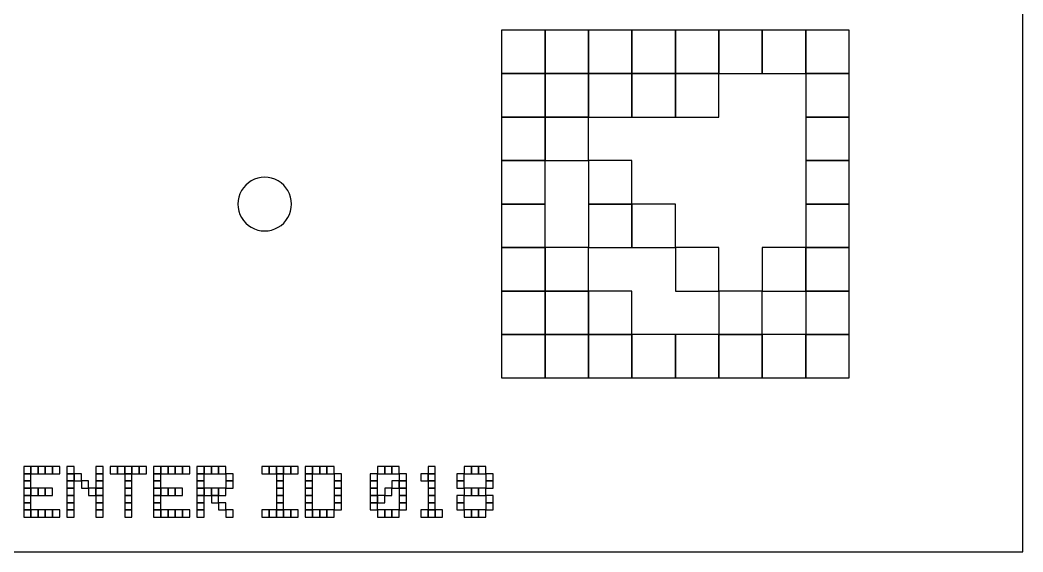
# Model space of a CAD drawing. Extents: x 0 to 490, y 0 to 320.
# Drawn here: x 426.5 to 490, y 170 to 203.6 of the extents above; entities that cross this region are included whole.
import ezdxf

# ---------------------------------------------------------------- set-up
doc = ezdxf.new("R2010")
doc.units = 0
for name, color, linetype in [('BLACK_POCKET', 7, 'CONTINUOUS'), ('BOARD_TEXT', 2, 'CONTINUOUS'), ('CUT', 1, 'CONTINUOUS'), ('MOUNT_HOLE', 5, 'CONTINUOUS')]:
    doc.layers.add(name, color=color, linetype=linetype)

msp = doc.modelspace()

# ---------------------------------------------------------------- linework, layer by layer
at = {"layer": 'BLACK_POCKET'}
for p, q in [((459.75, 203), (457, 203)), ((457, 203), (457, 200.25)), ((459.75, 200.25), (459.75, 203)), ((462.5, 203), (459.75, 203)), ((459.75, 203), (459.75, 200.25)), ((462.5, 200.25), (462.5, 203)), ((465.25, 203), (462.5, 203)), ((462.5, 203), (462.5, 200.25)), ((465.25, 200.25), (465.25, 203)), ((468, 203), (465.25, 203)), ((465.25, 203), (465.25, 200.25)), ((468, 200.25), (468, 203)), ((470.75, 203), (468, 203)), ((468, 203), (468, 200.25)), ((470.75, 200.25), (470.75, 203)), ((473.5, 203), (470.75, 203)), ((470.75, 203), (470.75, 200.25)), ((473.5, 200.25), (473.5, 203)), ((476.25, 203), (473.5, 203)), ((473.5, 203), (473.5, 200.25)), ((476.25, 200.25), (476.25, 203)), ((479, 203), (476.25, 203)), ((476.25, 203), (476.25, 200.25)), ((479, 200.25), (479, 203)), ((457, 200.25), (459.75, 200.25)), ((459.75, 200.25), (457, 200.25)), ((457, 200.25), (457, 197.5)), ((459.75, 200.25), (462.5, 200.25)), ((459.75, 197.5), (459.75, 200.25)), ((462.5, 200.25), (459.75, 200.25)), ((459.75, 200.25), (459.75, 197.5)), ((462.5, 200.25), (465.25, 200.25)), ((462.5, 197.5), (462.5, 200.25)), ((465.25, 200.25), (462.5, 200.25)), ((462.5, 200.25), (462.5, 197.5)), ((465.25, 200.25), (468, 200.25)), ((465.25, 197.5), (465.25, 200.25)), ((468, 200.25), (465.25, 200.25)), ((465.25, 200.25), (465.25, 197.5)), ((468, 200.25), (470.75, 200.25)), ((468, 197.5), (468, 200.25)), ((470.75, 200.25), (468, 200.25)), ((468, 200.25), (468, 197.5)), ((470.75, 200.25), (473.5, 200.25)), ((470.75, 197.5), (470.75, 200.25)), ((473.5, 200.25), (476.25, 200.25)), ((476.25, 200.25), (479, 200.25)), ((479, 200.25), (476.25, 200.25)), ((476.25, 200.25), (476.25, 197.5)), ((479, 197.5), (479, 200.25)), ((457, 197.5), (459.75, 197.5)), ((459.75, 197.5), (457, 197.5)), ((457, 197.5), (457, 194.75)), ((459.75, 197.5), (462.5, 197.5)), ((459.75, 194.75), (459.75, 197.5)), ((462.5, 197.5), (459.75, 197.5)), ((459.75, 197.5), (459.75, 194.75)), ((462.5, 197.5), (465.25, 197.5)), ((462.5, 194.75), (462.5, 197.5)), ((465.25, 197.5), (468, 197.5)), ((468, 197.5), (470.75, 197.5)), ((476.25, 197.5), (479, 197.5)), ((479, 197.5), (476.25, 197.5)), ((476.25, 197.5), (476.25, 194.75)), ((479, 194.75), (479, 197.5)), ((457, 194.75), (459.75, 194.75)), ((459.75, 194.75), (457, 194.75)), ((457, 194.75), (457, 192)), ((459.75, 194.75), (462.5, 194.75)), ((459.75, 192), (459.75, 194.75)), ((465.25, 194.75), (462.5, 194.75)), ((462.5, 194.75), (462.5, 192)), ((465.25, 192), (465.25, 194.75)), ((476.25, 194.75), (479, 194.75)), ((479, 194.75), (476.25, 194.75)), ((476.25, 194.75), (476.25, 192)), ((479, 192), (479, 194.75)), ((457, 192), (459.75, 192)), ((459.75, 192), (457, 192)), ((457, 192), (457, 189.25)), ((459.75, 189.25), (459.75, 192)), ((462.5, 192), (465.25, 192)), ((465.25, 192), (462.5, 192)), ((462.5, 192), (462.5, 189.25)), ((465.25, 189.25), (465.25, 192)), ((468, 192), (465.25, 192)), ((465.25, 192), (465.25, 189.25)), ((468, 189.25), (468, 192)), ((476.25, 192), (479, 192)), ((479, 192), (476.25, 192)), ((476.25, 192), (476.25, 189.25)), ((479, 189.25), (479, 192)), ((457, 189.25), (459.75, 189.25)), ((459.75, 189.25), (457, 189.25)), ((457, 189.25), (457, 186.5)), ((459.75, 186.5), (459.75, 189.25)), ((462.5, 189.25), (459.75, 189.25)), ((459.75, 189.25), (459.75, 186.5)), ((462.5, 189.25), (465.25, 189.25)), ((462.5, 186.5), (462.5, 189.25)), ((465.25, 189.25), (468, 189.25)), ((470.75, 189.25), (468, 189.25)), ((468, 189.25), (468, 186.5)), ((470.75, 186.5), (470.75, 189.25)), ((476.25, 189.25), (473.5, 189.25)), ((473.5, 189.25), (473.5, 186.5)), ((476.25, 189.25), (479, 189.25)), ((476.25, 186.5), (476.25, 189.25)), ((479, 189.25), (476.25, 189.25)), ((476.25, 189.25), (476.25, 186.5)), ((479, 186.5), (479, 189.25)), ((457, 186.5), (459.75, 186.5)), ((459.75, 186.5), (457, 186.5)), ((457, 186.5), (457, 183.75)), ((459.75, 186.5), (462.5, 186.5)), ((459.75, 183.75), (459.75, 186.5)), ((462.5, 186.5), (459.75, 186.5)), ((459.75, 186.5), (459.75, 183.75)), ((462.5, 183.75), (462.5, 186.5)), ((465.25, 186.5), (462.5, 186.5)), ((462.5, 186.5), (462.5, 183.75)), ((465.25, 183.75), (465.25, 186.5)), ((468, 186.5), (470.75, 186.5)), ((473.5, 186.5), (470.75, 186.5)), ((470.75, 186.5), (470.75, 183.75)), ((473.5, 186.5), (476.25, 186.5)), ((473.5, 183.75), (473.5, 186.5)), ((476.25, 186.5), (479, 186.5)), ((479, 186.5), (476.25, 186.5)), ((476.25, 186.5), (476.25, 183.75)), ((479, 183.75), (479, 186.5)), ((457, 183.75), (459.75, 183.75)), ((459.75, 183.75), (457, 183.75)), ((457, 183.75), (457, 181)), ((459.75, 183.75), (462.5, 183.75)), ((459.75, 181), (459.75, 183.75)), ((462.5, 183.75), (459.75, 183.75)), ((459.75, 183.75), (459.75, 181)), ((462.5, 183.75), (465.25, 183.75)), ((462.5, 181), (462.5, 183.75)), ((465.25, 183.75), (462.5, 183.75)), ((462.5, 183.75), (462.5, 181)), ((465.25, 181), (465.25, 183.75)), ((468, 183.75), (465.25, 183.75)), ((465.25, 183.75), (465.25, 181)), ((468, 181), (468, 183.75)), ((470.75, 183.75), (468, 183.75)), ((468, 183.75), (468, 181)), ((470.75, 183.75), (473.5, 183.75)), ((470.75, 181), (470.75, 183.75)), ((473.5, 183.75), (470.75, 183.75)), ((470.75, 183.75), (470.75, 181)), ((473.5, 181), (473.5, 183.75)), ((476.25, 183.75), (473.5, 183.75)), ((473.5, 183.75), (473.5, 181)), ((476.25, 183.75), (479, 183.75)), ((476.25, 181), (476.25, 183.75)), ((479, 183.75), (476.25, 183.75)), ((476.25, 183.75), (476.25, 181)), ((479, 181), (479, 183.75)), ((457, 181), (459.75, 181)), ((459.75, 181), (462.5, 181)), ((462.5, 181), (465.25, 181)), ((465.25, 181), (468, 181)), ((468, 181), (470.75, 181)), ((470.75, 181), (473.5, 181)), ((473.5, 181), (476.25, 181)), ((476.25, 181), (479, 181))]:
    msp.add_line(p, q, dxfattribs=at)
at = {"layer": 'BOARD_TEXT'}
for p, q in [((427.2, 175.4), (426.742857, 175.4)), ((426.742857, 175.4), (426.742857, 174.942857)), ((427.2, 174.942857), (427.2, 175.4)), ((427.657143, 175.4), (427.2, 175.4)), ((427.2, 175.4), (427.2, 174.942857)), ((427.657143, 174.942857), (427.657143, 175.4)), ((428.114286, 175.4), (427.657143, 175.4)), ((427.657143, 175.4), (427.657143, 174.942857)), ((428.114286, 174.942857), (428.114286, 175.4)), ((428.571429, 175.4), (428.114286, 175.4)), ((428.114286, 175.4), (428.114286, 174.942857)), ((428.571429, 174.942857), (428.571429, 175.4)), ((429.028571, 175.4), (428.571429, 175.4)), ((428.571429, 175.4), (428.571429, 174.942857)), ((429.028571, 174.942857), (429.028571, 175.4)), ((429.942857, 175.4), (429.485714, 175.4)), ((429.485714, 175.4), (429.485714, 174.942857)), ((429.942857, 174.942857), (429.942857, 175.4)), ((431.771429, 175.4), (431.314286, 175.4)), ((431.314286, 175.4), (431.314286, 174.942857)), ((431.771429, 174.942857), (431.771429, 175.4)), ((432.685714, 175.4), (432.228571, 175.4)), ((432.228571, 175.4), (432.228571, 174.942857)), ((432.685714, 174.942857), (432.685714, 175.4)), ((433.142857, 175.4), (432.685714, 175.4)), ((432.685714, 175.4), (432.685714, 174.942857)), ((433.142857, 174.942857), (433.142857, 175.4)), ((433.6, 175.4), (433.142857, 175.4)), ((433.142857, 175.4), (433.142857, 174.942857)), ((433.6, 174.942857), (433.6, 175.4)), ((434.057143, 175.4), (433.6, 175.4)), ((433.6, 175.4), (433.6, 174.942857)), ((434.057143, 174.942857), (434.057143, 175.4)), ((434.514286, 175.4), (434.057143, 175.4)), ((434.057143, 175.4), (434.057143, 174.942857)), ((434.514286, 174.942857), (434.514286, 175.4)), ((435.428571, 175.4), (434.971429, 175.4)), ((434.971429, 175.4), (434.971429, 174.942857)), ((435.428571, 174.942857), (435.428571, 175.4)), ((435.885714, 175.4), (435.428571, 175.4)), ((435.428571, 175.4), (435.428571, 174.942857)), ((435.885714, 174.942857), (435.885714, 175.4)), ((436.342857, 175.4), (435.885714, 175.4)), ((435.885714, 175.4), (435.885714, 174.942857)), ((436.342857, 174.942857), (436.342857, 175.4)), ((436.8, 175.4), (436.342857, 175.4)), ((436.342857, 175.4), (436.342857, 174.942857)), ((436.8, 174.942857), (436.8, 175.4)), ((437.257143, 175.4), (436.8, 175.4)), ((436.8, 175.4), (436.8, 174.942857)), ((437.257143, 174.942857), (437.257143, 175.4)), ((438.171429, 175.4), (437.714286, 175.4)), ((437.714286, 175.4), (437.714286, 174.942857)), ((438.171429, 174.942857), (438.171429, 175.4)), ((438.628571, 175.4), (438.171429, 175.4)), ((438.171429, 175.4), (438.171429, 174.942857)), ((438.628571, 174.942857), (438.628571, 175.4)), ((439.085714, 175.4), (438.628571, 175.4)), ((438.628571, 175.4), (438.628571, 174.942857)), ((439.085714, 174.942857), (439.085714, 175.4)), ((439.542857, 175.4), (439.085714, 175.4)), ((439.085714, 175.4), (439.085714, 174.942857)), ((439.542857, 174.942857), (439.542857, 175.4)), ((442.285714, 175.4), (441.828571, 175.4)), ((441.828571, 175.4), (441.828571, 174.942857)), ((442.285714, 174.942857), (442.285714, 175.4)), ((442.742857, 175.4), (442.285714, 175.4)), ((442.285714, 175.4), (442.285714, 174.942857)), ((442.742857, 174.942857), (442.742857, 175.4)), ((443.2, 175.4), (442.742857, 175.4)), ((442.742857, 175.4), (442.742857, 174.942857)), ((443.2, 174.942857), (443.2, 175.4)), ((443.657143, 175.4), (443.2, 175.4)), ((443.2, 175.4), (443.2, 174.942857)), ((443.657143, 174.942857), (443.657143, 175.4)), ((444.114286, 175.4), (443.657143, 175.4)), ((443.657143, 175.4), (443.657143, 174.942857)), ((444.114286, 174.942857), (444.114286, 175.4)), ((445.028571, 175.4), (444.571429, 175.4)), ((444.571429, 175.4), (444.571429, 174.942857)), ((445.028571, 174.942857), (445.028571, 175.4)), ((445.485714, 175.4), (445.028571, 175.4)), ((445.028571, 175.4), (445.028571, 174.942857)), ((445.485714, 174.942857), (445.485714, 175.4)), ((445.942857, 175.4), (445.485714, 175.4)), ((445.485714, 175.4), (445.485714, 174.942857)), ((445.942857, 174.942857), (445.942857, 175.4)), ((446.4, 175.4), (445.942857, 175.4)), ((445.942857, 175.4), (445.942857, 174.942857)), ((446.4, 174.942857), (446.4, 175.4)), ((449.6, 175.4), (449.142857, 175.4)), ((449.142857, 175.4), (449.142857, 174.942857)), ((449.6, 174.942857), (449.6, 175.4)), ((450.057143, 175.4), (449.6, 175.4)), ((449.6, 175.4), (449.6, 174.942857)), ((450.057143, 174.942857), (450.057143, 175.4)), ((450.514286, 175.4), (450.057143, 175.4)), ((450.057143, 175.4), (450.057143, 174.942857)), ((450.514286, 174.942857), (450.514286, 175.4)), ((452.8, 175.4), (452.342857, 175.4)), ((452.342857, 175.4), (452.342857, 174.942857)), ((452.8, 174.942857), (452.8, 175.4)), ((455.085714, 175.4), (454.628571, 175.4)), ((454.628571, 175.4), (454.628571, 174.942857)), ((455.085714, 174.942857), (455.085714, 175.4)), ((455.542857, 175.4), (455.085714, 175.4)), ((455.085714, 175.4), (455.085714, 174.942857)), ((455.542857, 174.942857), (455.542857, 175.4)), ((456, 175.4), (455.542857, 175.4)), ((455.542857, 175.4), (455.542857, 174.942857)), ((456, 174.942857), (456, 175.4)), ((426.742857, 174.942857), (427.2, 174.942857)), ((427.2, 174.942857), (426.742857, 174.942857)), ((426.742857, 174.942857), (426.742857, 174.485714)), ((427.2, 174.942857), (427.657143, 174.942857)), ((427.2, 174.485714), (427.2, 174.942857)), ((427.657143, 174.942857), (428.114286, 174.942857)), ((428.114286, 174.942857), (428.571429, 174.942857)), ((428.571429, 174.942857), (429.028571, 174.942857)), ((429.485714, 174.942857), (429.942857, 174.942857)), ((429.942857, 174.942857), (429.485714, 174.942857)), ((429.485714, 174.942857), (429.485714, 174.485714)), ((429.942857, 174.485714), (429.942857, 174.942857)), ((430.4, 174.942857), (429.942857, 174.942857)), ((429.942857, 174.942857), (429.942857, 174.485714)), ((430.4, 174.485714), (430.4, 174.942857)), ((431.314286, 174.942857), (431.771429, 174.942857)), ((431.771429, 174.942857), (431.314286, 174.942857)), ((431.314286, 174.942857), (431.314286, 174.485714)), ((431.771429, 174.485714), (431.771429, 174.942857)), ((432.228571, 174.942857), (432.685714, 174.942857)), ((432.685714, 174.942857), (433.142857, 174.942857)), ((433.142857, 174.942857), (433.6, 174.942857)), ((433.6, 174.942857), (433.142857, 174.942857)), ((433.142857, 174.942857), (433.142857, 174.485714)), ((433.6, 174.942857), (434.057143, 174.942857)), ((433.6, 174.485714), (433.6, 174.942857)), ((434.057143, 174.942857), (434.514286, 174.942857)), ((434.971429, 174.942857), (435.428571, 174.942857)), ((435.428571, 174.942857), (434.971429, 174.942857)), ((434.971429, 174.942857), (434.971429, 174.485714)), ((435.428571, 174.942857), (435.885714, 174.942857)), ((435.428571, 174.485714), (435.428571, 174.942857)), ((435.885714, 174.942857), (436.342857, 174.942857)), ((436.342857, 174.942857), (436.8, 174.942857)), ((436.8, 174.942857), (437.257143, 174.942857)), ((437.714286, 174.942857), (438.171429, 174.942857)), ((438.171429, 174.942857), (437.714286, 174.942857)), ((437.714286, 174.942857), (437.714286, 174.485714)), ((438.171429, 174.942857), (438.628571, 174.942857)), ((438.171429, 174.485714), (438.171429, 174.942857)), ((438.628571, 174.942857), (439.085714, 174.942857)), ((439.085714, 174.942857), (439.542857, 174.942857)), ((440, 174.942857), (439.542857, 174.942857)), ((439.542857, 174.942857), (439.542857, 174.485714)), ((440, 174.485714), (440, 174.942857)), ((441.828571, 174.942857), (442.285714, 174.942857)), ((442.285714, 174.942857), (442.742857, 174.942857)), ((442.742857, 174.942857), (443.2, 174.942857)), ((443.2, 174.942857), (442.742857, 174.942857)), ((442.742857, 174.942857), (442.742857, 174.485714)), ((443.2, 174.942857), (443.657143, 174.942857)), ((443.2, 174.485714), (443.2, 174.942857)), ((443.657143, 174.942857), (444.114286, 174.942857)), ((444.571429, 174.942857), (445.028571, 174.942857)), ((445.028571, 174.942857), (444.571429, 174.942857)), ((444.571429, 174.942857), (444.571429, 174.485714)), ((445.028571, 174.942857), (445.485714, 174.942857)), ((445.028571, 174.485714), (445.028571, 174.942857)), ((445.485714, 174.942857), (445.942857, 174.942857)), ((445.942857, 174.942857), (446.4, 174.942857)), ((446.857143, 174.942857), (446.4, 174.942857)), ((446.4, 174.942857), (446.4, 174.485714)), ((446.857143, 174.485714), (446.857143, 174.942857)), ((449.142857, 174.942857), (448.685714, 174.942857)), ((448.685714, 174.942857), (448.685714, 174.485714)), ((449.142857, 174.942857), (449.6, 174.942857)), ((449.142857, 174.485714), (449.142857, 174.942857)), ((449.6, 174.942857), (450.057143, 174.942857)), ((450.057143, 174.942857), (450.514286, 174.942857)), ((450.971429, 174.942857), (450.514286, 174.942857)), ((450.514286, 174.942857), (450.514286, 174.485714)), ((450.971429, 174.485714), (450.971429, 174.942857)), ((452.342857, 174.942857), (451.885714, 174.942857)), ((451.885714, 174.942857), (451.885714, 174.485714)), ((452.342857, 174.942857), (452.8, 174.942857)), ((452.342857, 174.485714), (452.342857, 174.942857)), ((452.8, 174.942857), (452.342857, 174.942857)), ((452.342857, 174.942857), (452.342857, 174.485714)), ((452.8, 174.485714), (452.8, 174.942857)), ((454.628571, 174.942857), (454.171429, 174.942857)), ((454.171429, 174.942857), (454.171429, 174.485714)), ((454.628571, 174.942857), (455.085714, 174.942857)), ((454.628571, 174.485714), (454.628571, 174.942857)), ((455.085714, 174.942857), (455.542857, 174.942857)), ((455.542857, 174.942857), (456, 174.942857)), ((456.457143, 174.942857), (456, 174.942857)), ((456, 174.942857), (456, 174.485714)), ((456.457143, 174.485714), (456.457143, 174.942857)), ((426.742857, 174.485714), (427.2, 174.485714)), ((427.2, 174.485714), (426.742857, 174.485714)), ((426.742857, 174.485714), (426.742857, 174.028571)), ((426.742857, 174.028571), (427.2, 174.028571)), ((427.2, 174.028571), (426.742857, 174.028571)), ((426.742857, 174.028571), (426.742857, 173.571429)), ((427.2, 174.028571), (427.2, 174.485714)), ((427.2, 173.571429), (427.2, 174.028571)), ((427.657143, 174.028571), (427.2, 174.028571)), ((427.2, 174.028571), (427.2, 173.571429)), ((427.657143, 173.571429), (427.657143, 174.028571)), ((428.114286, 174.028571), (427.657143, 174.028571)), ((427.657143, 174.028571), (427.657143, 173.571429)), ((428.114286, 173.571429), (428.114286, 174.028571)), ((428.571429, 174.028571), (428.114286, 174.028571)), ((428.114286, 174.028571), (428.114286, 173.571429)), ((428.571429, 173.571429), (428.571429, 174.028571)), ((429.485714, 174.485714), (429.942857, 174.485714)), ((429.942857, 174.485714), (429.485714, 174.485714)), ((429.485714, 174.485714), (429.485714, 174.028571)), ((429.485714, 174.028571), (429.942857, 174.028571)), ((429.942857, 174.028571), (429.485714, 174.028571)), ((429.485714, 174.028571), (429.485714, 173.571429)), ((429.942857, 174.485714), (430.4, 174.485714)), ((429.942857, 174.028571), (429.942857, 174.485714)), ((429.942857, 173.571429), (429.942857, 174.028571)), ((430.857143, 174.485714), (430.4, 174.485714)), ((430.4, 174.485714), (430.4, 174.028571)), ((430.4, 174.028571), (430.857143, 174.028571)), ((430.857143, 174.028571), (430.857143, 174.485714)), ((431.314286, 174.028571), (430.857143, 174.028571)), ((430.857143, 174.028571), (430.857143, 173.571429)), ((431.314286, 174.485714), (431.771429, 174.485714)), ((431.771429, 174.485714), (431.314286, 174.485714)), ((431.314286, 174.485714), (431.314286, 174.028571)), ((431.314286, 174.028571), (431.771429, 174.028571)), ((431.314286, 173.571429), (431.314286, 174.028571)), ((431.771429, 174.028571), (431.314286, 174.028571)), ((431.314286, 174.028571), (431.314286, 173.571429)), ((431.771429, 174.028571), (431.771429, 174.485714)), ((431.771429, 173.571429), (431.771429, 174.028571)), ((433.142857, 174.485714), (433.6, 174.485714)), ((433.6, 174.485714), (433.142857, 174.485714)), ((433.142857, 174.485714), (433.142857, 174.028571)), ((433.142857, 174.028571), (433.6, 174.028571)), ((433.6, 174.028571), (433.142857, 174.028571)), ((433.142857, 174.028571), (433.142857, 173.571429)), ((433.6, 174.028571), (433.6, 174.485714)), ((433.6, 173.571429), (433.6, 174.028571)), ((434.971429, 174.485714), (435.428571, 174.485714)), ((435.428571, 174.485714), (434.971429, 174.485714)), ((434.971429, 174.485714), (434.971429, 174.028571)), ((434.971429, 174.028571), (435.428571, 174.028571)), ((435.428571, 174.028571), (434.971429, 174.028571)), ((434.971429, 174.028571), (434.971429, 173.571429)), ((435.428571, 174.028571), (435.428571, 174.485714)), ((435.428571, 173.571429), (435.428571, 174.028571)), ((435.885714, 174.028571), (435.428571, 174.028571)), ((435.428571, 174.028571), (435.428571, 173.571429)), ((435.885714, 173.571429), (435.885714, 174.028571)), ((436.342857, 174.028571), (435.885714, 174.028571)), ((435.885714, 174.028571), (435.885714, 173.571429)), ((436.342857, 173.571429), (436.342857, 174.028571)), ((436.8, 174.028571), (436.342857, 174.028571)), ((436.342857, 174.028571), (436.342857, 173.571429)), ((436.8, 173.571429), (436.8, 174.028571)), ((437.714286, 174.485714), (438.171429, 174.485714)), ((438.171429, 174.485714), (437.714286, 174.485714)), ((437.714286, 174.485714), (437.714286, 174.028571)), ((437.714286, 174.028571), (438.171429, 174.028571)), ((438.171429, 174.028571), (437.714286, 174.028571)), ((437.714286, 174.028571), (437.714286, 173.571429)), ((438.171429, 174.028571), (438.171429, 174.485714)), ((438.171429, 173.571429), (438.171429, 174.028571)), ((438.628571, 174.028571), (438.171429, 174.028571)), ((438.171429, 174.028571), (438.171429, 173.571429)), ((438.628571, 173.571429), (438.628571, 174.028571)), ((439.085714, 174.028571), (438.628571, 174.028571)), ((438.628571, 174.028571), (438.628571, 173.571429)), ((439.085714, 173.571429), (439.085714, 174.028571)), ((439.542857, 174.028571), (439.085714, 174.028571)), ((439.085714, 174.028571), (439.085714, 173.571429)), ((439.542857, 174.485714), (440, 174.485714)), ((440, 174.485714), (439.542857, 174.485714)), ((439.542857, 174.485714), (439.542857, 174.028571)), ((439.542857, 174.028571), (440, 174.028571)), ((439.542857, 173.571429), (439.542857, 174.028571)), ((440, 174.028571), (440, 174.485714)), ((442.742857, 174.485714), (443.2, 174.485714)), ((443.2, 174.485714), (442.742857, 174.485714)), ((442.742857, 174.485714), (442.742857, 174.028571)), ((442.742857, 174.028571), (443.2, 174.028571)), ((443.2, 174.028571), (442.742857, 174.028571)), ((442.742857, 174.028571), (442.742857, 173.571429)), ((443.2, 174.028571), (443.2, 174.485714)), ((443.2, 173.571429), (443.2, 174.028571)), ((444.571429, 174.485714), (445.028571, 174.485714)), ((445.028571, 174.485714), (444.571429, 174.485714)), ((444.571429, 174.485714), (444.571429, 174.028571)), ((444.571429, 174.028571), (445.028571, 174.028571)), ((445.028571, 174.028571), (444.571429, 174.028571)), ((444.571429, 174.028571), (444.571429, 173.571429)), ((445.028571, 174.028571), (445.028571, 174.485714)), ((445.028571, 173.571429), (445.028571, 174.028571)), ((446.4, 174.485714), (446.857143, 174.485714)), ((446.857143, 174.485714), (446.4, 174.485714)), ((446.4, 174.485714), (446.4, 174.028571)), ((446.4, 174.028571), (446.857143, 174.028571)), ((446.857143, 174.028571), (446.4, 174.028571)), ((446.4, 174.028571), (446.4, 173.571429)), ((446.857143, 174.028571), (446.857143, 174.485714)), ((446.857143, 173.571429), (446.857143, 174.028571)), ((448.685714, 174.485714), (449.142857, 174.485714)), ((449.142857, 174.485714), (448.685714, 174.485714)), ((448.685714, 174.485714), (448.685714, 174.028571)), ((448.685714, 174.028571), (449.142857, 174.028571)), ((449.142857, 174.028571), (448.685714, 174.028571)), ((448.685714, 174.028571), (448.685714, 173.571429)), ((449.142857, 174.028571), (449.142857, 174.485714)), ((449.142857, 173.571429), (449.142857, 174.028571)), ((450.057143, 174.028571), (449.6, 174.028571)), ((449.6, 174.028571), (449.6, 173.571429)), ((450.514286, 174.485714), (450.057143, 174.485714)), ((450.057143, 174.485714), (450.057143, 174.028571)), ((450.057143, 174.028571), (450.514286, 174.028571)), ((450.057143, 173.571429), (450.057143, 174.028571)), ((450.514286, 174.485714), (450.971429, 174.485714)), ((450.514286, 174.028571), (450.514286, 174.485714)), ((450.971429, 174.485714), (450.514286, 174.485714)), ((450.514286, 174.485714), (450.514286, 174.028571)), ((450.514286, 174.028571), (450.971429, 174.028571)), ((450.971429, 174.028571), (450.514286, 174.028571)), ((450.514286, 174.028571), (450.514286, 173.571429)), ((450.971429, 174.028571), (450.971429, 174.485714)), ((450.971429, 173.571429), (450.971429, 174.028571)), ((451.885714, 174.485714), (452.342857, 174.485714)), ((452.342857, 174.485714), (452.8, 174.485714)), ((452.8, 174.485714), (452.342857, 174.485714)), ((452.342857, 174.485714), (452.342857, 174.028571)), ((452.342857, 174.028571), (452.8, 174.028571)), ((452.8, 174.028571), (452.342857, 174.028571)), ((452.342857, 174.028571), (452.342857, 173.571429)), ((452.8, 174.028571), (452.8, 174.485714)), ((452.8, 173.571429), (452.8, 174.028571)), ((454.171429, 174.485714), (454.628571, 174.485714)), ((454.628571, 174.485714), (454.171429, 174.485714)), ((454.171429, 174.485714), (454.171429, 174.028571)), ((454.171429, 174.028571), (454.628571, 174.028571)), ((454.628571, 174.028571), (454.628571, 174.485714)), ((455.085714, 174.028571), (454.628571, 174.028571)), ((454.628571, 174.028571), (454.628571, 173.571429)), ((455.085714, 173.571429), (455.085714, 174.028571)), ((455.542857, 174.028571), (455.085714, 174.028571)), ((455.085714, 174.028571), (455.085714, 173.571429)), ((455.542857, 173.571429), (455.542857, 174.028571)), ((456, 174.028571), (455.542857, 174.028571)), ((455.542857, 174.028571), (455.542857, 173.571429)), ((456, 174.485714), (456.457143, 174.485714)), ((456.457143, 174.485714), (456, 174.485714)), ((456, 174.485714), (456, 174.028571)), ((456, 174.028571), (456.457143, 174.028571)), ((456, 173.571429), (456, 174.028571)), ((456.457143, 174.028571), (456.457143, 174.485714)), ((426.742857, 173.571429), (427.2, 173.571429)), ((427.2, 173.571429), (426.742857, 173.571429)), ((426.742857, 173.571429), (426.742857, 173.114286)), ((427.2, 173.571429), (427.657143, 173.571429)), ((427.2, 173.114286), (427.2, 173.571429)), ((427.657143, 173.571429), (428.114286, 173.571429)), ((428.114286, 173.571429), (428.571429, 173.571429)), ((429.485714, 173.571429), (429.942857, 173.571429)), ((429.942857, 173.571429), (429.485714, 173.571429)), ((429.485714, 173.571429), (429.485714, 173.114286)), ((429.942857, 173.114286), (429.942857, 173.571429)), ((430.857143, 173.571429), (431.314286, 173.571429)), ((431.314286, 173.571429), (431.771429, 173.571429)), ((431.771429, 173.571429), (431.314286, 173.571429)), ((431.314286, 173.571429), (431.314286, 173.114286)), ((431.771429, 173.114286), (431.771429, 173.571429)), ((433.142857, 173.571429), (433.6, 173.571429)), ((433.6, 173.571429), (433.142857, 173.571429)), ((433.142857, 173.571429), (433.142857, 173.114286)), ((433.6, 173.114286), (433.6, 173.571429)), ((434.971429, 173.571429), (435.428571, 173.571429)), ((435.428571, 173.571429), (434.971429, 173.571429)), ((434.971429, 173.571429), (434.971429, 173.114286)), ((435.428571, 173.571429), (435.885714, 173.571429)), ((435.428571, 173.114286), (435.428571, 173.571429)), ((435.885714, 173.571429), (436.342857, 173.571429)), ((436.342857, 173.571429), (436.8, 173.571429)), ((437.714286, 173.571429), (438.171429, 173.571429)), ((438.171429, 173.571429), (437.714286, 173.571429)), ((437.714286, 173.571429), (437.714286, 173.114286)), ((438.171429, 173.571429), (438.628571, 173.571429)), ((438.171429, 173.114286), (438.171429, 173.571429)), ((438.628571, 173.571429), (439.085714, 173.571429)), ((439.085714, 173.571429), (438.628571, 173.571429)), ((438.628571, 173.571429), (438.628571, 173.114286)), ((439.085714, 173.571429), (439.542857, 173.571429)), ((439.085714, 173.114286), (439.085714, 173.571429)), ((442.742857, 173.571429), (443.2, 173.571429)), ((443.2, 173.571429), (442.742857, 173.571429)), ((442.742857, 173.571429), (442.742857, 173.114286)), ((443.2, 173.114286), (443.2, 173.571429)), ((444.571429, 173.571429), (445.028571, 173.571429)), ((445.028571, 173.571429), (444.571429, 173.571429)), ((444.571429, 173.571429), (444.571429, 173.114286)), ((445.028571, 173.114286), (445.028571, 173.571429)), ((446.4, 173.571429), (446.857143, 173.571429)), ((446.857143, 173.571429), (446.4, 173.571429)), ((446.4, 173.571429), (446.4, 173.114286)), ((446.857143, 173.114286), (446.857143, 173.571429)), ((448.685714, 173.571429), (449.142857, 173.571429)), ((449.142857, 173.571429), (448.685714, 173.571429)), ((448.685714, 173.571429), (448.685714, 173.114286)), ((449.142857, 173.114286), (449.142857, 173.571429)), ((449.6, 173.571429), (449.142857, 173.571429)), ((449.142857, 173.571429), (449.142857, 173.114286)), ((449.6, 173.571429), (450.057143, 173.571429)), ((449.6, 173.114286), (449.6, 173.571429)), ((450.514286, 173.571429), (450.971429, 173.571429)), ((450.971429, 173.571429), (450.514286, 173.571429)), ((450.514286, 173.571429), (450.514286, 173.114286)), ((450.971429, 173.114286), (450.971429, 173.571429)), ((452.342857, 173.571429), (452.8, 173.571429)), ((452.8, 173.571429), (452.342857, 173.571429)), ((452.342857, 173.571429), (452.342857, 173.114286)), ((452.8, 173.114286), (452.8, 173.571429)), ((454.628571, 173.571429), (454.171429, 173.571429)), ((454.171429, 173.571429), (454.171429, 173.114286)), ((454.628571, 173.571429), (455.085714, 173.571429)), ((454.628571, 173.114286), (454.628571, 173.571429)), ((455.085714, 173.571429), (455.542857, 173.571429)), ((455.542857, 173.571429), (456, 173.571429)), ((456.457143, 173.571429), (456, 173.571429)), ((456, 173.571429), (456, 173.114286)), ((456.457143, 173.114286), (456.457143, 173.571429)), ((426.742857, 173.114286), (427.2, 173.114286)), ((427.2, 173.114286), (426.742857, 173.114286)), ((426.742857, 173.114286), (426.742857, 172.657143)), ((427.2, 172.657143), (427.2, 173.114286)), ((429.485714, 173.114286), (429.942857, 173.114286)), ((429.942857, 173.114286), (429.485714, 173.114286)), ((429.485714, 173.114286), (429.485714, 172.657143)), ((429.942857, 172.657143), (429.942857, 173.114286)), ((431.314286, 173.114286), (431.771429, 173.114286)), ((431.771429, 173.114286), (431.314286, 173.114286)), ((431.314286, 173.114286), (431.314286, 172.657143)), ((431.771429, 172.657143), (431.771429, 173.114286)), ((433.142857, 173.114286), (433.6, 173.114286)), ((433.6, 173.114286), (433.142857, 173.114286)), ((433.142857, 173.114286), (433.142857, 172.657143)), ((433.6, 172.657143), (433.6, 173.114286)), ((434.971429, 173.114286), (435.428571, 173.114286)), ((435.428571, 173.114286), (434.971429, 173.114286)), ((434.971429, 173.114286), (434.971429, 172.657143)), ((435.428571, 172.657143), (435.428571, 173.114286)), ((437.714286, 173.114286), (438.171429, 173.114286)), ((438.171429, 173.114286), (437.714286, 173.114286)), ((437.714286, 173.114286), (437.714286, 172.657143)), ((438.171429, 172.657143), (438.171429, 173.114286)), ((438.628571, 173.114286), (439.085714, 173.114286)), ((439.542857, 173.114286), (439.085714, 173.114286)), ((439.085714, 173.114286), (439.085714, 172.657143)), ((439.542857, 172.657143), (439.542857, 173.114286)), ((442.742857, 173.114286), (443.2, 173.114286)), ((443.2, 173.114286), (442.742857, 173.114286)), ((442.742857, 173.114286), (442.742857, 172.657143)), ((443.2, 172.657143), (443.2, 173.114286)), ((444.571429, 173.114286), (445.028571, 173.114286)), ((445.028571, 173.114286), (444.571429, 173.114286)), ((444.571429, 173.114286), (444.571429, 172.657143)), ((445.028571, 172.657143), (445.028571, 173.114286)), ((446.4, 173.114286), (446.857143, 173.114286)), ((446.857143, 173.114286), (446.4, 173.114286)), ((446.4, 173.114286), (446.4, 172.657143)), ((446.857143, 172.657143), (446.857143, 173.114286)), ((448.685714, 173.114286), (449.142857, 173.114286)), ((449.142857, 173.114286), (448.685714, 173.114286)), ((448.685714, 173.114286), (448.685714, 172.657143)), ((449.142857, 173.114286), (449.6, 173.114286)), ((449.142857, 172.657143), (449.142857, 173.114286)), ((450.514286, 173.114286), (450.971429, 173.114286)), ((450.971429, 173.114286), (450.514286, 173.114286)), ((450.514286, 173.114286), (450.514286, 172.657143)), ((450.971429, 172.657143), (450.971429, 173.114286)), ((452.342857, 173.114286), (452.8, 173.114286)), ((452.8, 173.114286), (452.342857, 173.114286)), ((452.342857, 173.114286), (452.342857, 172.657143)), ((452.8, 172.657143), (452.8, 173.114286)), ((454.171429, 173.114286), (454.628571, 173.114286)), ((454.628571, 173.114286), (454.171429, 173.114286)), ((454.171429, 173.114286), (454.171429, 172.657143)), ((454.628571, 172.657143), (454.628571, 173.114286)), ((456, 173.114286), (456.457143, 173.114286)), ((456.457143, 173.114286), (456, 173.114286)), ((456, 173.114286), (456, 172.657143)), ((456.457143, 172.657143), (456.457143, 173.114286)), ((426.742857, 172.657143), (427.2, 172.657143)), ((427.2, 172.657143), (426.742857, 172.657143)), ((426.742857, 172.657143), (426.742857, 172.2)), ((426.742857, 172.2), (427.2, 172.2)), ((427.2, 172.2), (427.2, 172.657143)), ((427.657143, 172.657143), (427.2, 172.657143)), ((427.2, 172.657143), (427.2, 172.2)), ((427.2, 172.2), (427.657143, 172.2)), ((427.657143, 172.2), (427.657143, 172.657143)), ((428.114286, 172.657143), (427.657143, 172.657143)), ((427.657143, 172.657143), (427.657143, 172.2)), ((427.657143, 172.2), (428.114286, 172.2)), ((428.114286, 172.2), (428.114286, 172.657143)), ((428.571429, 172.657143), (428.114286, 172.657143)), ((428.114286, 172.657143), (428.114286, 172.2)), ((428.114286, 172.2), (428.571429, 172.2)), ((428.571429, 172.2), (428.571429, 172.657143)), ((429.028571, 172.657143), (428.571429, 172.657143)), ((428.571429, 172.657143), (428.571429, 172.2)), ((428.571429, 172.2), (429.028571, 172.2)), ((429.028571, 172.2), (429.028571, 172.657143)), ((429.485714, 172.657143), (429.942857, 172.657143)), ((429.942857, 172.657143), (429.485714, 172.657143)), ((429.485714, 172.657143), (429.485714, 172.2)), ((429.485714, 172.2), (429.942857, 172.2)), ((429.942857, 172.2), (429.942857, 172.657143)), ((431.314286, 172.657143), (431.771429, 172.657143)), ((431.771429, 172.657143), (431.314286, 172.657143)), ((431.314286, 172.657143), (431.314286, 172.2)), ((431.314286, 172.2), (431.771429, 172.2)), ((431.771429, 172.2), (431.771429, 172.657143)), ((433.142857, 172.657143), (433.6, 172.657143)), ((433.6, 172.657143), (433.142857, 172.657143)), ((433.142857, 172.657143), (433.142857, 172.2)), ((433.142857, 172.2), (433.6, 172.2)), ((433.6, 172.2), (433.6, 172.657143)), ((434.971429, 172.657143), (435.428571, 172.657143)), ((435.428571, 172.657143), (434.971429, 172.657143)), ((434.971429, 172.657143), (434.971429, 172.2)), ((434.971429, 172.2), (435.428571, 172.2)), ((435.428571, 172.2), (435.428571, 172.657143)), ((435.885714, 172.657143), (435.428571, 172.657143)), ((435.428571, 172.657143), (435.428571, 172.2)), ((435.428571, 172.2), (435.885714, 172.2)), ((435.885714, 172.2), (435.885714, 172.657143)), ((436.342857, 172.657143), (435.885714, 172.657143)), ((435.885714, 172.657143), (435.885714, 172.2)), ((435.885714, 172.2), (436.342857, 172.2)), ((436.342857, 172.2), (436.342857, 172.657143)), ((436.8, 172.657143), (436.342857, 172.657143)), ((436.342857, 172.657143), (436.342857, 172.2)), ((436.342857, 172.2), (436.8, 172.2)), ((436.8, 172.2), (436.8, 172.657143)), ((437.257143, 172.657143), (436.8, 172.657143)), ((436.8, 172.657143), (436.8, 172.2)), ((436.8, 172.2), (437.257143, 172.2)), ((437.257143, 172.2), (437.257143, 172.657143)), ((437.714286, 172.657143), (438.171429, 172.657143)), ((438.171429, 172.657143), (437.714286, 172.657143)), ((437.714286, 172.657143), (437.714286, 172.2)), ((437.714286, 172.2), (438.171429, 172.2)), ((438.171429, 172.2), (438.171429, 172.657143)), ((439.085714, 172.657143), (439.542857, 172.657143)), ((440, 172.657143), (439.542857, 172.657143)), ((439.542857, 172.657143), (439.542857, 172.2)), ((439.542857, 172.2), (440, 172.2)), ((440, 172.2), (440, 172.657143)), ((442.285714, 172.657143), (441.828571, 172.657143)), ((441.828571, 172.657143), (441.828571, 172.2)), ((441.828571, 172.2), (442.285714, 172.2)), ((442.285714, 172.2), (442.285714, 172.657143)), ((442.742857, 172.657143), (442.285714, 172.657143)), ((442.285714, 172.657143), (442.285714, 172.2)), ((442.285714, 172.2), (442.742857, 172.2)), ((442.742857, 172.657143), (443.2, 172.657143)), ((442.742857, 172.2), (442.742857, 172.657143)), ((443.2, 172.657143), (442.742857, 172.657143)), ((442.742857, 172.657143), (442.742857, 172.2)), ((442.742857, 172.2), (443.2, 172.2)), ((443.2, 172.2), (443.2, 172.657143)), ((443.657143, 172.657143), (443.2, 172.657143)), ((443.2, 172.657143), (443.2, 172.2)), ((443.2, 172.2), (443.657143, 172.2)), ((443.657143, 172.2), (443.657143, 172.657143)), ((444.114286, 172.657143), (443.657143, 172.657143)), ((443.657143, 172.657143), (443.657143, 172.2)), ((443.657143, 172.2), (444.114286, 172.2)), ((444.114286, 172.2), (444.114286, 172.657143)), ((444.571429, 172.657143), (445.028571, 172.657143)), ((445.028571, 172.657143), (444.571429, 172.657143)), ((444.571429, 172.657143), (444.571429, 172.2)), ((444.571429, 172.2), (445.028571, 172.2)), ((445.028571, 172.2), (445.028571, 172.657143)), ((445.485714, 172.657143), (445.028571, 172.657143)), ((445.028571, 172.657143), (445.028571, 172.2)), ((445.028571, 172.2), (445.485714, 172.2)), ((445.485714, 172.2), (445.485714, 172.657143)), ((445.942857, 172.657143), (445.485714, 172.657143)), ((445.485714, 172.657143), (445.485714, 172.2)), ((445.485714, 172.2), (445.942857, 172.2)), ((445.942857, 172.2), (445.942857, 172.657143)), ((446.4, 172.657143), (445.942857, 172.657143)), ((445.942857, 172.657143), (445.942857, 172.2)), ((445.942857, 172.2), (446.4, 172.2)), ((446.4, 172.657143), (446.857143, 172.657143)), ((446.4, 172.2), (446.4, 172.657143)), ((448.685714, 172.657143), (449.142857, 172.657143)), ((449.6, 172.657143), (449.142857, 172.657143)), ((449.142857, 172.657143), (449.142857, 172.2)), ((449.142857, 172.2), (449.6, 172.2)), ((449.6, 172.2), (449.6, 172.657143)), ((450.057143, 172.657143), (449.6, 172.657143)), ((449.6, 172.657143), (449.6, 172.2)), ((449.6, 172.2), (450.057143, 172.2)), ((450.057143, 172.2), (450.057143, 172.657143)), ((450.514286, 172.657143), (450.057143, 172.657143)), ((450.057143, 172.657143), (450.057143, 172.2)), ((450.057143, 172.2), (450.514286, 172.2)), ((450.514286, 172.657143), (450.971429, 172.657143)), ((450.514286, 172.2), (450.514286, 172.657143)), ((452.342857, 172.657143), (451.885714, 172.657143)), ((451.885714, 172.657143), (451.885714, 172.2)), ((451.885714, 172.2), (452.342857, 172.2)), ((452.342857, 172.657143), (452.8, 172.657143)), ((452.342857, 172.2), (452.342857, 172.657143)), ((452.8, 172.657143), (452.342857, 172.657143)), ((452.342857, 172.657143), (452.342857, 172.2)), ((452.342857, 172.2), (452.8, 172.2)), ((452.8, 172.2), (452.8, 172.657143)), ((453.257143, 172.657143), (452.8, 172.657143)), ((452.8, 172.657143), (452.8, 172.2)), ((452.8, 172.2), (453.257143, 172.2)), ((453.257143, 172.2), (453.257143, 172.657143)), ((454.171429, 172.657143), (454.628571, 172.657143)), ((455.085714, 172.657143), (454.628571, 172.657143)), ((454.628571, 172.657143), (454.628571, 172.2)), ((454.628571, 172.2), (455.085714, 172.2)), ((455.085714, 172.2), (455.085714, 172.657143)), ((455.542857, 172.657143), (455.085714, 172.657143)), ((455.085714, 172.657143), (455.085714, 172.2)), ((455.085714, 172.2), (455.542857, 172.2)), ((455.542857, 172.2), (455.542857, 172.657143)), ((456, 172.657143), (455.542857, 172.657143)), ((455.542857, 172.657143), (455.542857, 172.2)), ((455.542857, 172.2), (456, 172.2)), ((456, 172.657143), (456.457143, 172.657143)), ((456, 172.2), (456, 172.657143))]:
    msp.add_line(p, q, dxfattribs=at)
at = {"layer": 'CUT'}
for p, q in [((490, 170), (490, 320)), ((340, 170), (490, 170))]:
    msp.add_line(p, q, dxfattribs=at)
at = {"layer": 'MOUNT_HOLE'}
for p, q in [((441.560008, 193.642074), (441.349438, 193.570595)), ((441.778105, 193.685456), (441.560008, 193.642074)), ((442, 193.7), (441.778105, 193.685456)), ((442.221895, 193.685456), (442, 193.7)), ((442.439992, 193.642074), (442.221895, 193.685456)), ((442.650562, 193.570595), (442.439992, 193.642074)), ((440.651299, 193.034894), (440.527757, 192.85)), ((440.797918, 193.202082), (440.651299, 193.034894)), ((440.965106, 193.348701), (440.797918, 193.202082)), ((441.15, 193.472243), (440.965106, 193.348701)), ((441.349438, 193.570595), (441.15, 193.472243)), ((442.85, 193.472243), (442.650562, 193.570595)), ((443.034894, 193.348701), (442.85, 193.472243)), ((443.202082, 193.202082), (443.034894, 193.348701)), ((443.348701, 193.034894), (443.202082, 193.202082)), ((443.472243, 192.85), (443.348701, 193.034894)), ((440.357926, 192.439992), (440.314544, 192.221895)), ((440.429405, 192.650562), (440.357926, 192.439992)), ((440.527757, 192.85), (440.429405, 192.650562)), ((443.570595, 192.650562), (443.472243, 192.85)), ((443.642074, 192.439992), (443.570595, 192.650562)), ((443.685456, 192.221895), (443.642074, 192.439992)), ((440.314544, 192.221895), (440.3, 192)), ((440.3, 192), (440.314544, 191.778105)), ((440.314544, 191.778105), (440.357926, 191.560008)), ((443.642074, 191.560008), (443.685456, 191.778105)), ((443.7, 192), (443.685456, 192.221895)), ((443.685456, 191.778105), (443.7, 192)), ((440.357926, 191.560008), (440.429405, 191.349438)), ((440.429405, 191.349438), (440.527757, 191.15)), ((440.527757, 191.15), (440.651299, 190.965106)), ((443.348701, 190.965106), (443.472243, 191.15)), ((443.472243, 191.15), (443.570595, 191.349438)), ((443.570595, 191.349438), (443.642074, 191.560008)), ((440.651299, 190.965106), (440.797918, 190.797918)), ((440.797918, 190.797918), (440.965106, 190.651299)), ((440.965106, 190.651299), (441.15, 190.527757)), ((441.15, 190.527757), (441.349438, 190.429405)), ((442.650562, 190.429405), (442.85, 190.527757)), ((442.85, 190.527757), (443.034894, 190.651299)), ((443.034894, 190.651299), (443.202082, 190.797918)), ((443.202082, 190.797918), (443.348701, 190.965106)), ((441.349438, 190.429405), (441.560008, 190.357926)), ((441.560008, 190.357926), (441.778105, 190.314544)), ((441.778105, 190.314544), (442, 190.3)), ((442, 190.3), (442.221895, 190.314544)), ((442.221895, 190.314544), (442.439992, 190.357926)), ((442.439992, 190.357926), (442.650562, 190.429405))]:
    msp.add_line(p, q, dxfattribs=at)

doc.saveas('drawing.dxf')
